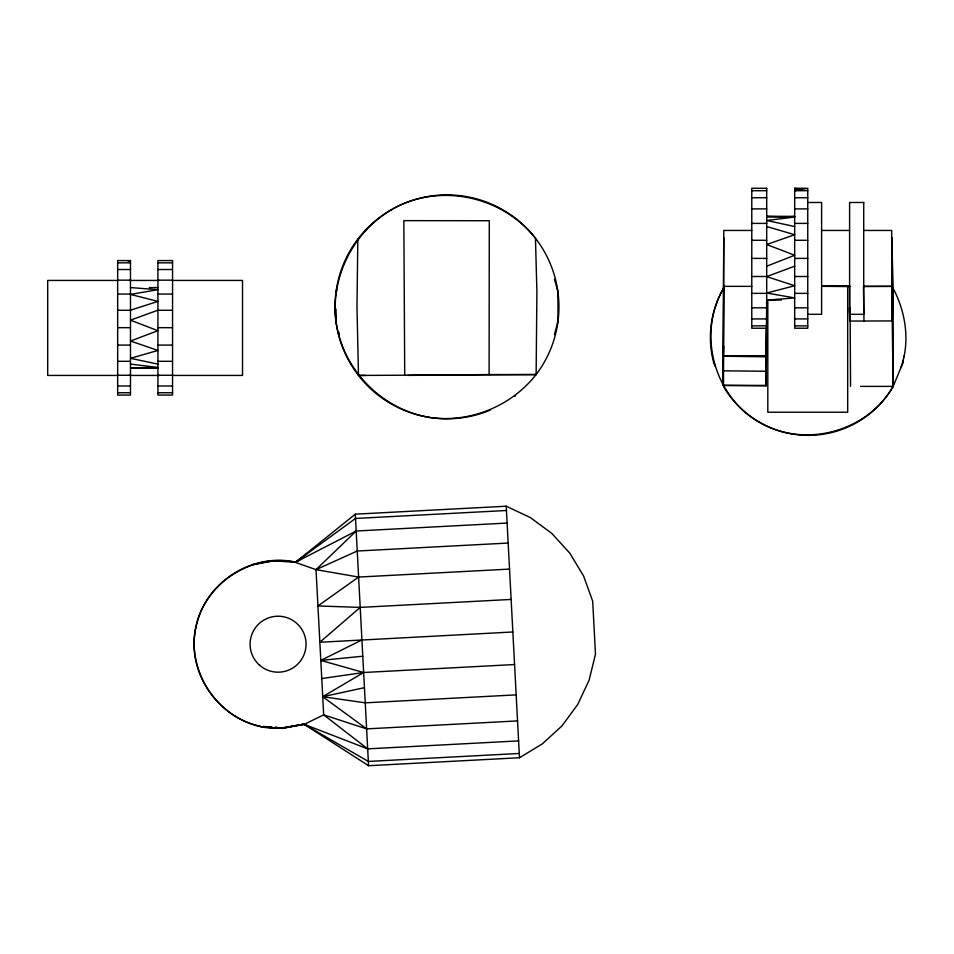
<?xml version="1.0" encoding="UTF-8"?>
<svg xmlns="http://www.w3.org/2000/svg" width="954" height="954" viewBox="0 0 954 954"><rect width="100%" height="100%" fill="white"/><g stroke="black" fill="none" stroke-linecap="round" stroke-linejoin="round"><path stroke-width="1.43" d="M407.692 375.399L489.104 374.564L489.295 220.732L403.84 220.636L404.723 375.435M891.704 247.909L891.716 237.594L893.171 288.418L893.171 386.382C867.246 431.947 804.604 448.726 759.36 422.228C713.795 396.304 697.016 333.661 723.514 288.418L723.788 230.451L751.776 230.451M723.514 385.404L766.11 385.845L766.3 356.677L723.299 356.247L723.788 237.594M766.3 356.677L766.396 328.224M766.11 385.845L766.503 328.176M794.682 266.202L766.694 276.6L794.682 285.747L766.694 293.021L794.682 297.922L766.694 300.128L766.312 356.426L723.299 356.247L723.514 345.801L723.108 385.404L766.11 385.404M849.597 311.708L849.597 285.783L821.609 285.783M891.716 243.556L892.217 320.926L849.692 321.069L849.585 307.605M891.751 258.379L891.716 286.355L863.465 286.474L863.978 321.021M723.108 385.404L723.788 286.355L751.776 286.355M336.058 322.011C343.035 371.011 383.842 411.424 432.913 417.912C472.099 422.205 511.761 405.557 536.124 374.564L536.911 291.662L535.456 238.261C504.916 199.314 449.37 184.718 403.625 203.631C358.036 223.069 329.595 273.059 336.058 322.178L336.321 323.156L335.987 308.977M357.822 239.132L356.975 307.391L358.489 375.435L365.716 375.435M766.312 355.937L723.299 356.247M766.515 346.242L766.205 371.261L723.204 370.82M821.609 286.355L849.597 286.379M766.312 356.426L766.515 345.801M863.728 311.708L863.764 309.955M850.551 386.382L850.086 307.772M891.716 281.859L892.217 320.926L893.171 288.418C905.883 312.554 910.271 341.854 900.862 367.815M766.694 318.779L766.694 325.803L751.776 325.874M713.723 362.747A97.952 97.952 0 0 1 723.514 288.418L723.788 285.007M902.961 362.735L903.152 361.339M903.688 357.237L903.843 356.08M903.164 361.22L903.355 359.741M557.506 322.953L558.042 320.711M335.915 292.926L336.69 289.837L336.309 291.28M554.417 334.699L558.042 320.914L557.899 291.697L554.501 279.248M902.961 362.747L893.171 386.382A97.952 97.952 0 0 1 723.514 386.382L723.514 288.418M518.594 740.9L367.672 748.866L323.68 714.868L316.024 569.645L356.176 531.02L507.099 523.066M511.129 599.434L360.207 607.4L319.852 642.257L512.847 631.977M517.545 720.914L366.622 728.88L323.68 714.868L304.231 724.336L281.585 728.14C228.888 731.921 184.158 678.556 195.916 627.291C204.871 583.252 251.415 552.867 295.346 562.371L306.437 554.238M273.488 560.713L295.346 562.371L355.293 514.17L506.216 506.216L530.364 517.581L551.841 533.441L569.824 553.189L583.609 576.049L592.684 601.163L595.487 654.229L589.107 680.154L577.802 704.338L562.001 725.863L542.313 743.893L519.489 757.75L368.566 765.716L303.873 724.098L282.312 728.045L275.038 727.461M509.531 569.097L358.609 577.063L316.024 569.645L295.346 562.371L355.508 518.463L506.443 510.497M358.609 577.063L317.932 605.945L360.207 607.4M295.346 562.371L356.176 531.02M299.616 560.07L295.668 562.097C251.784 552.402 205.11 582.596 195.975 626.599C186.28 670.471 216.475 717.146 260.466 726.292M514.564 664.533L363.641 672.498L320.806 660.406L361.924 639.943M316.024 569.645L357.237 551.018L508.16 543.053M766.694 266.202L794.682 255.255L766.694 244.522L794.682 234.72L766.694 226.527M157.923 310.193L130.483 320.186L157.923 330.704L130.483 341.019L157.923 350.44L130.483 358.31L157.923 364.106M130.483 310.193L157.923 301.404L130.483 294.404L157.923 289.694L130.483 287.571M364.44 687.667L322.726 696.718L366.622 728.88M800.788 189.417L794.682 189.417L797.735 190.061L794.682 190.705L807.752 190.705L794.682 188.284L794.682 328.224L807.752 328.224L807.752 188.284L794.682 188.284M251.939 564.756L273.846 560.69L256.972 563.814L257.771 563.671M128.086 261.014L130.483 260.573L130.483 395.063L117.664 395.063L117.664 260.573L130.483 260.573M367.672 748.866L304.231 724.336L282.694 728.391L260.836 726.721M321.772 678.556L363.641 672.498L322.726 696.718L365.239 702.836L516.174 694.87M320.806 660.406L362.782 656.221M785.834 217.071L794.682 216.379M282.312 728.045L303.873 724.098L306.651 725.171M519.262 753.469L368.339 761.435L304.231 724.336M794.682 190.144L797.735 190.061M153.594 367.731L157.923 368.065L130.483 367.898L157.923 367.433L130.483 364.106M149.265 287.631L157.923 287.571M766.694 300.128L781.421 300.033M358.489 375.435L536.124 374.564A111.952 111.952 0 0 0 480.112 199.911A111.952 111.952 0 0 0 335.152 312.28A111.952 111.952 0 0 0 490.32 410.065M751.776 190.705L766.694 190.705M751.776 197.728L766.694 197.728M794.682 197.728L807.752 197.728M807.752 202.487L821.609 202.487L821.609 314.307L807.752 314.307M751.776 208.878L766.694 208.878M794.682 208.878L807.752 208.878M751.776 223.391L766.694 223.391M794.682 223.391L807.752 223.391M821.609 230.451L849.597 230.451M863.728 230.451L891.716 230.451L891.716 286.355L863.728 286.355M751.776 240.289L766.694 240.289M794.682 240.289L807.752 240.289M751.776 258.403L766.694 258.403M794.682 258.403L807.752 258.403M117.664 262.827L130.483 262.827M157.923 262.827L172.555 262.827M117.664 269.517L130.483 269.517M157.923 269.517L172.555 269.517M751.776 276.505L766.694 276.505M794.682 276.505L807.752 276.505M117.664 280.166L130.483 280.166M157.923 280.166L172.555 280.166M117.664 280.44L47.7 280.44L47.7 375.435L117.664 375.435M129.541 280.44L159.199 280.44M172.555 280.44L242.519 280.44L242.519 375.435L172.555 375.435M751.776 293.367L766.694 293.367M794.682 293.367L807.752 293.367M117.664 294.07L130.483 294.07M157.923 294.07L172.555 294.07M751.776 307.832L766.694 307.832M794.682 307.832L807.752 307.832M117.664 310.277L130.483 310.277M157.923 310.277L172.555 310.277M751.776 318.922L766.694 318.922M794.682 318.922L807.752 318.922M794.682 325.874L807.752 325.874M117.664 327.675L130.483 327.675M157.923 327.675L172.555 327.675M117.664 345.086L130.483 345.086M157.923 345.086L172.555 345.086M117.664 361.316L130.483 361.316M157.923 361.316L172.555 361.316M130.483 367.898L157.923 367.898M489.104 374.564L536.124 374.564M117.664 375.268L130.483 375.268M157.923 375.268L172.555 375.268M129.541 375.435L159.199 375.435M117.664 385.988L130.483 385.988M157.923 385.988L172.555 385.988M860.615 386.382L893.171 386.382L891.716 285.007M117.664 392.738L130.483 392.738M157.923 392.738L172.555 392.738M514.421 395.993L515.565 395.993M766.694 216.379L794.682 216.558L766.694 216.558L794.682 217.035L766.694 220.493L794.682 226.527M821.609 286.236L849.597 286.486M266.381 726.757L265.57 726.698L270.936 727.115M263.423 726.519L270.805 727.103M263.018 726.495L272.117 727.234M713.723 362.735L715.261 366.467M339.457 334.449L338.777 331.98M557.732 291.149L557.899 292.115M506.216 506.216L519.489 757.75M355.293 514.17L368.566 765.716M891.716 271.091L892.217 320.926M849.609 307.927L849.692 321.069M557.899 291.781L557.911 295.108M891.716 237.594L891.716 252.965M847.689 286.415L847.689 412.223L767.815 412.223L767.815 301.321M766.694 188.284L751.776 188.284L751.776 328.224L766.694 328.224L766.694 188.284M863.728 202.487L849.597 202.487L849.597 314.307L863.728 314.307L863.728 202.487M172.555 260.573L157.923 260.573L157.923 395.063L172.555 395.063L172.555 260.573M282.67 728.033L275.253 727.449L282.67 728.033M259.345 664.998A27.988 27.988 0 0 0 305.447 650.008A27.988 27.988 0 0 0 269.41 617.584A27.988 27.988 0 0 0 259.345 664.998"/></g></svg>
